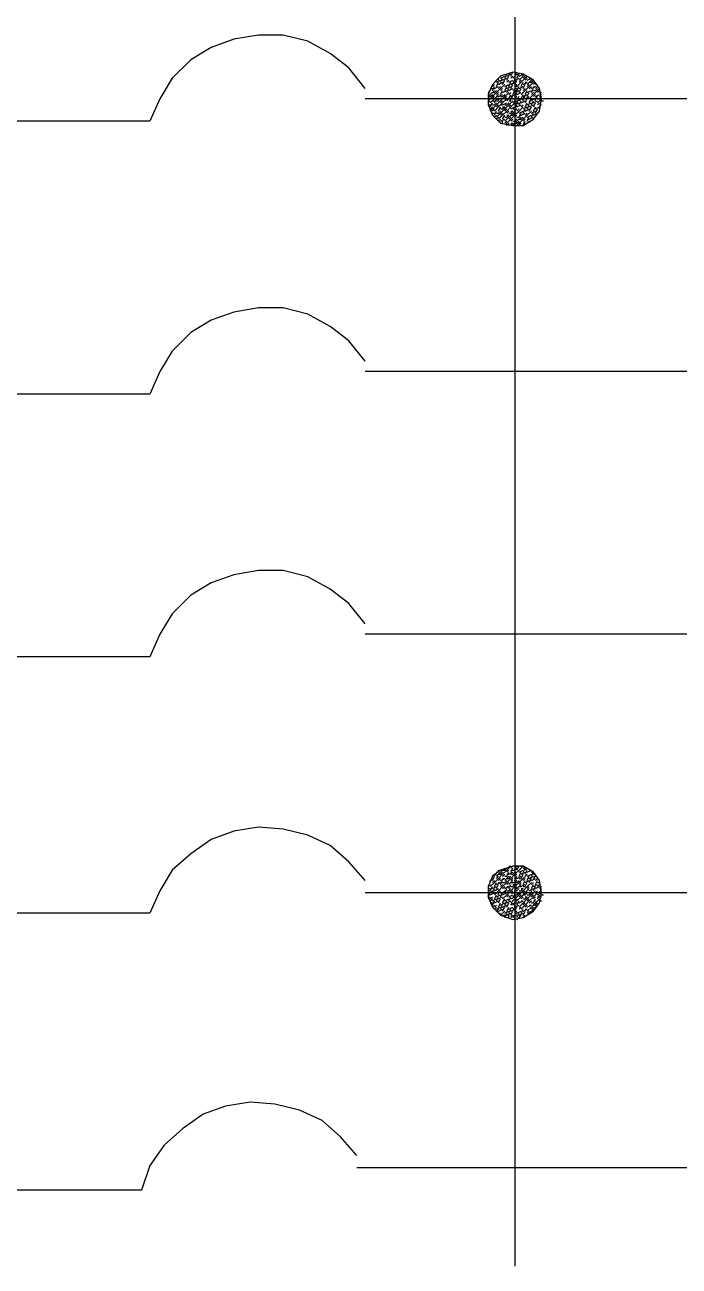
# Model space of a CAD drawing. Header units: metres. Extents: x 0 to 32.6, y 0 to 21.3.
# Drawn here: x 3.442 to 3.763, y 16.858 to 17.468 of the extents above; entities that cross this region are included whole.
import ezdxf

# ---------------------------------------------------------------- set-up
doc = ezdxf.new("R2010")
doc.units = ezdxf.units.M
doc.layers.add('TABLA', color=7, linetype='Continuous')

msp = doc.modelspace()

# ---------------------------------------------------------------- linework, layer by layer
at = {"layer": 'TABLA'}
for p, q in [((3.68234, 18.08087), (3.68234, 16.85831)), ((3.67125, 17.43885), (3.67327, 17.44087)), ((3.67327, 17.43986), (3.67528, 17.44087)), ((3.67327, 17.43785), (3.67427, 17.43986)), ((3.67427, 17.44087), (3.67427, 17.44188)), ((3.67427, 17.43885), (3.67629, 17.43986)), ((3.67528, 17.44188), (3.6773, 17.44289)), ((3.67528, 17.43986), (3.67629, 17.44188)), ((3.67629, 17.44087), (3.67831, 17.44188)), ((3.67629, 17.43885), (3.6773, 17.44087)), ((3.6773, 17.44188), (3.67831, 17.44389)), ((3.67831, 17.44289), (3.68032, 17.44389)), ((3.67831, 17.44087), (3.67931, 17.44289)), ((3.67831, 17.43986), (3.67931, 17.44087)), ((3.67931, 17.44389), (3.68032, 17.44389)), ((3.67931, 17.43986), (3.68133, 17.44087)), ((3.67931, 17.43785), (3.68032, 17.43986)), ((3.68032, 17.44289), (3.68133, 17.4449)), ((3.68032, 17.44188), (3.68133, 17.44289)), ((3.68032, 17.43885), (3.68234, 17.43986)), ((3.68133, 17.44188), (3.68234, 17.44289)), ((3.68133, 17.43986), (3.68234, 17.44087)), ((3.68234, 17.44389), (3.68335, 17.4449)), ((3.68234, 17.44389), (3.68335, 17.44389)), ((3.68234, 17.44087), (3.68234, 17.44188)), ((3.68234, 17.44087), (3.68435, 17.44188)), ((3.68234, 17.43885), (3.68335, 17.44087)), ((3.68335, 17.44188), (3.68435, 17.44389)), ((3.68435, 17.44289), (3.68637, 17.44389)), ((3.68435, 17.43986), (3.68536, 17.44087)), ((3.68536, 17.44389), (3.68637, 17.44389)), ((3.68536, 17.43785), (3.68637, 17.43986)), ((3.68637, 17.44188), (3.68738, 17.44289)), ((3.68637, 17.43885), (3.68839, 17.43986)), ((3.68738, 17.44087), (3.68839, 17.44188)), ((3.68738, 17.43986), (3.68839, 17.43986)), ((3.68839, 17.44087), (3.6904, 17.44188)), ((3.68939, 17.44188), (3.6904, 17.44188)), ((3.68939, 17.43986), (3.6904, 17.43986)), ((3.6904, 17.43986), (3.69141, 17.44087)), ((3.69141, 17.43885), (3.69242, 17.43986)), ((3.66924, 17.43482), (3.67024, 17.43583)), ((3.67024, 17.43684), (3.67125, 17.43684)), ((3.67024, 17.43281), (3.67125, 17.43381)), ((3.67125, 17.43785), (3.67226, 17.43885)), ((3.67125, 17.43583), (3.67226, 17.43785)), ((3.67125, 17.43684), (3.67226, 17.43684)), ((3.67125, 17.43482), (3.67226, 17.43482)), ((3.67226, 17.43684), (3.67427, 17.43785)), ((3.67226, 17.43482), (3.67327, 17.43583)), ((3.67226, 17.4318), (3.67427, 17.43381)), ((3.67327, 17.43381), (3.67427, 17.43482)), ((3.67427, 17.43684), (3.67528, 17.43785)), ((3.67427, 17.43281), (3.67629, 17.43381)), ((3.67528, 17.43583), (3.67629, 17.43684)), ((3.67528, 17.43381), (3.67629, 17.43583)), ((3.67629, 17.43482), (3.67831, 17.43583)), ((3.67629, 17.43281), (3.6773, 17.43381)), ((3.6773, 17.43785), (3.67931, 17.43885)), ((3.6773, 17.43583), (3.67831, 17.43785)), ((3.67831, 17.43684), (3.68032, 17.43785)), ((3.67831, 17.43482), (3.67931, 17.43684)), ((3.67931, 17.43583), (3.68133, 17.43684)), ((3.67931, 17.43381), (3.68032, 17.43482)), ((3.67931, 17.4318), (3.68032, 17.43381)), ((3.68032, 17.43684), (3.68133, 17.43885)), ((3.68032, 17.43281), (3.68234, 17.43381)), ((3.68133, 17.43583), (3.68234, 17.43684)), ((3.68133, 17.43381), (3.68234, 17.43583)), ((3.68234, 17.43885), (3.68335, 17.43885)), ((3.68234, 17.43785), (3.68335, 17.43885)), ((3.68234, 17.43785), (3.68335, 17.43785)), ((3.68234, 17.43684), (3.68335, 17.43684)), ((3.68234, 17.43583), (3.68335, 17.43583)), ((3.68234, 17.43482), (3.68435, 17.43583)), ((3.68234, 17.43281), (3.68335, 17.43482)), ((3.68234, 17.43381), (3.68335, 17.43381)), ((3.68335, 17.43583), (3.68435, 17.43785)), ((3.68335, 17.43381), (3.68536, 17.43482)), ((3.68435, 17.43684), (3.68637, 17.43785)), ((3.68435, 17.43482), (3.68536, 17.43684)), ((3.68536, 17.4318), (3.68637, 17.43381)), ((3.68637, 17.43684), (3.68738, 17.43885)), ((3.68637, 17.43583), (3.68738, 17.43684)), ((3.68637, 17.43281), (3.68839, 17.43381)), ((3.68738, 17.43381), (3.68839, 17.43583)), ((3.68839, 17.43785), (3.68939, 17.43885)), ((3.68839, 17.43482), (3.6904, 17.43583)), ((3.68839, 17.43281), (3.68939, 17.43482)), ((3.68939, 17.43684), (3.6904, 17.43785)), ((3.6904, 17.43684), (3.69242, 17.43785)), ((3.6904, 17.43482), (3.69141, 17.43684)), ((3.6904, 17.43381), (3.69141, 17.43482)), ((3.69141, 17.43785), (3.69242, 17.43785)), ((3.69141, 17.43583), (3.69242, 17.43583)), ((3.69141, 17.43281), (3.69242, 17.43381)), ((3.69242, 17.43885), (3.69342, 17.43885)), ((3.69242, 17.43684), (3.69342, 17.43785)), ((3.69242, 17.43583), (3.69342, 17.43684)), ((3.69242, 17.43281), (3.69443, 17.43381)), ((3.69342, 17.43482), (3.69443, 17.43583)), ((3.69443, 17.43482), (3.69544, 17.43482)), ((3.69443, 17.43281), (3.69544, 17.43381)), ((4.0996, 17.4318), (3.60876, 17.4318)), ((3.66924, 17.43281), (3.67024, 17.43281)), ((3.66924, 17.4318), (3.67024, 17.4318)), ((3.66924, 17.43079), (3.67024, 17.4318)), ((3.66924, 17.42978), (3.67024, 17.43079)), ((3.66924, 17.42877), (3.67024, 17.42877)), ((3.67024, 17.42978), (3.67226, 17.4318)), ((3.67024, 17.42777), (3.67125, 17.42978)), ((3.67024, 17.42676), (3.67125, 17.42777)), ((3.67125, 17.4318), (3.67226, 17.43281)), ((3.67125, 17.4318), (3.67226, 17.4318)), ((3.67125, 17.43079), (3.67226, 17.43079)), ((3.67125, 17.42877), (3.67226, 17.42877)), ((3.67226, 17.42978), (3.67327, 17.4318)), ((3.67226, 17.42877), (3.67327, 17.42978)), ((3.67327, 17.43281), (3.67427, 17.43281)), ((3.67327, 17.4318), (3.67427, 17.4318)), ((3.67327, 17.43079), (3.67427, 17.43079)), ((3.67327, 17.42777), (3.67427, 17.42877)), ((3.67427, 17.43079), (3.67427, 17.4318)), ((3.67427, 17.4318), (3.67528, 17.4318)), ((3.67427, 17.42575), (3.67528, 17.42777)), ((3.67528, 17.43281), (3.67629, 17.43281)), ((3.67528, 17.42978), (3.67629, 17.43079)), ((3.67528, 17.42877), (3.67629, 17.42877)), ((3.67629, 17.42877), (3.67831, 17.42978)), ((3.67629, 17.42777), (3.6773, 17.42777)), ((3.67629, 17.42676), (3.6773, 17.42777)), ((3.6773, 17.4318), (3.67831, 17.43281)), ((3.6773, 17.4318), (3.67831, 17.4318)), ((3.6773, 17.42877), (3.67831, 17.42877)), ((3.67831, 17.4318), (3.67931, 17.4318)), ((3.67831, 17.43079), (3.67931, 17.4318)), ((3.67831, 17.42877), (3.67931, 17.42978)), ((3.67931, 17.4318), (3.68032, 17.4318)), ((3.67931, 17.43079), (3.68032, 17.43079)), ((3.67931, 17.42777), (3.68032, 17.42877)), ((3.68032, 17.4318), (3.68133, 17.43281)), ((3.68032, 17.43079), (3.68032, 17.4318)), ((3.68032, 17.42676), (3.68234, 17.42777)), ((3.68133, 17.42978), (3.68234, 17.43079)), ((3.68234, 17.43281), (3.68335, 17.43281)), ((3.68234, 17.4318), (3.68335, 17.4318)), ((3.68234, 17.43079), (3.68335, 17.43079)), ((3.68234, 17.42978), (3.68335, 17.42978)), ((3.68234, 17.42877), (3.68435, 17.42978)), ((3.68234, 17.42676), (3.68335, 17.42877)), ((3.68335, 17.4318), (3.68435, 17.43281)), ((3.68335, 17.4318), (3.68435, 17.4318)), ((3.68335, 17.42978), (3.68435, 17.4318)), ((3.68335, 17.42777), (3.68536, 17.42877)), ((3.68435, 17.4318), (3.68536, 17.4318)), ((3.68435, 17.43079), (3.68536, 17.4318)), ((3.68435, 17.42877), (3.68536, 17.43079)), ((3.68536, 17.4318), (3.68637, 17.4318)), ((3.68536, 17.42978), (3.68738, 17.43079)), ((3.68536, 17.42777), (3.68637, 17.42877)), ((3.68637, 17.4318), (3.68738, 17.43281)), ((3.68637, 17.43079), (3.68637, 17.4318)), ((3.68637, 17.42676), (3.68839, 17.42777)), ((3.68738, 17.4318), (3.68939, 17.43281)), ((3.68738, 17.4318), (3.68839, 17.4318)), ((3.68738, 17.42978), (3.68839, 17.4318)), ((3.68738, 17.42777), (3.68839, 17.42978)), ((3.68839, 17.42877), (3.6904, 17.42978)), ((3.68839, 17.42676), (3.68939, 17.42877)), ((3.68939, 17.42978), (3.6904, 17.4318)), ((3.68939, 17.42777), (3.69141, 17.42877)), ((3.68939, 17.42575), (3.6904, 17.42777)), ((3.6904, 17.4318), (3.69141, 17.4318)), ((3.6904, 17.43079), (3.69141, 17.4318)), ((3.6904, 17.42877), (3.69141, 17.43079)), ((3.69141, 17.4318), (3.69242, 17.4318)), ((3.69141, 17.42978), (3.69342, 17.43079)), ((3.69141, 17.42777), (3.69242, 17.42978)), ((3.69141, 17.42575), (3.69242, 17.42777)), ((3.69242, 17.4318), (3.69342, 17.43281)), ((3.69242, 17.43079), (3.69242, 17.4318)), ((3.69242, 17.42676), (3.69443, 17.42777)), ((3.69342, 17.4318), (3.69443, 17.4318)), ((3.69342, 17.42978), (3.69544, 17.4318)), ((3.69342, 17.42877), (3.69443, 17.42978)), ((3.69443, 17.4318), (3.69544, 17.43281)), ((3.69443, 17.42877), (3.69544, 17.42877)), ((3.69443, 17.42676), (3.69443, 17.42777)), ((3.69544, 17.43079), (3.69645, 17.43079)), ((3.67125, 17.42575), (3.67226, 17.42676)), ((3.67125, 17.42474), (3.67226, 17.42474)), ((3.67226, 17.42374), (3.67327, 17.42575)), ((3.67226, 17.42273), (3.67327, 17.42374)), ((3.67327, 17.42474), (3.67427, 17.42474)), ((3.67327, 17.42172), (3.67427, 17.42273)), ((3.67427, 17.42474), (3.67528, 17.42575)), ((3.67427, 17.42071), (3.67528, 17.42172)), ((3.67528, 17.42676), (3.67629, 17.42676)), ((3.67528, 17.42374), (3.67629, 17.42474)), ((3.67528, 17.42071), (3.6773, 17.42172)), ((3.67629, 17.42172), (3.6773, 17.42374)), ((3.6773, 17.42575), (3.67831, 17.42676)), ((3.6773, 17.42273), (3.67831, 17.42273)), ((3.67831, 17.42474), (3.67931, 17.42575)), ((3.67831, 17.42374), (3.67931, 17.42374)), ((3.67831, 17.42273), (3.67931, 17.42374)), ((3.67931, 17.42474), (3.68032, 17.42474)), ((3.67931, 17.42172), (3.68032, 17.42273)), ((3.68032, 17.42575), (3.68133, 17.42575)), ((3.68032, 17.42474), (3.68133, 17.42575)), ((3.68032, 17.42374), (3.68133, 17.42374)), ((3.68032, 17.42071), (3.68133, 17.42172)), ((3.68133, 17.42676), (3.68234, 17.42676)), ((3.68133, 17.42374), (3.68234, 17.42474)), ((3.68234, 17.42676), (3.68335, 17.42676)), ((3.68234, 17.42575), (3.68335, 17.42676)), ((3.68234, 17.42474), (3.68335, 17.42474)), ((3.68234, 17.42273), (3.68335, 17.42374)), ((3.68234, 17.42172), (3.68335, 17.42172)), ((3.68234, 17.42071), (3.68335, 17.42172)), ((3.68335, 17.42575), (3.68435, 17.42676)), ((3.68335, 17.42273), (3.68435, 17.42273)), ((3.68435, 17.42474), (3.68637, 17.42575)), ((3.68435, 17.42273), (3.68536, 17.42474)), ((3.68435, 17.42374), (3.68536, 17.42374)), ((3.68435, 17.42172), (3.68536, 17.42172)), ((3.68536, 17.42374), (3.68738, 17.42474)), ((3.68536, 17.42172), (3.68637, 17.42273)), ((3.68637, 17.42474), (3.68738, 17.42676)), ((3.68637, 17.42071), (3.68738, 17.42172)), ((3.68738, 17.42575), (3.68939, 17.42676)), ((3.68738, 17.42374), (3.68839, 17.42474)), ((3.68839, 17.42273), (3.6904, 17.42374)), ((3.68839, 17.42071), (3.68939, 17.42273)), ((3.68839, 17.42172), (3.68939, 17.42172)), ((3.68939, 17.42172), (3.69141, 17.42273)), ((3.6904, 17.42474), (3.69242, 17.42575)), ((3.6904, 17.42273), (3.69141, 17.42474)), ((3.69141, 17.42374), (3.69342, 17.42474)), ((3.69242, 17.42474), (3.69342, 17.42676)), ((3.50293, 17.42071), (3.41626, 17.42071)), ((3.67629, 17.4197), (3.67629, 17.42071)), ((3.6773, 17.4197), (3.67831, 17.42071)), ((3.67931, 17.4187), (3.67931, 17.4197)), ((3.68032, 17.4197), (3.68133, 17.4197)), ((3.68032, 17.4187), (3.68133, 17.4197)), ((3.68133, 17.42071), (3.68234, 17.42071)), ((3.68133, 17.4187), (3.68234, 17.4197)), ((3.68234, 17.42071), (3.68335, 17.42071)), ((3.68234, 17.4197), (3.68335, 17.4197)), ((3.68234, 17.4187), (3.68335, 17.4187)), ((3.68335, 17.4197), (3.68435, 17.42071)), ((3.68435, 17.4187), (3.68536, 17.4197)), ((3.68637, 17.4187), (3.68738, 17.42071)), ((3.68637, 17.4197), (3.68738, 17.4197)), ((3.68839, 17.4197), (3.68939, 17.42071)), ((4.0996, 17.29775), (3.60876, 17.29775)), ((3.50293, 17.28666), (3.41626, 17.28666)), ((4.0996, 17.16874), (3.60876, 17.16874)), ((3.50293, 17.15765), (3.41626, 17.15765)), ((3.67125, 17.04981), (3.67327, 17.05082)), ((3.67125, 17.0478), (3.67226, 17.04981)), ((3.67327, 17.05183), (3.67427, 17.05183)), ((3.67327, 17.0488), (3.67427, 17.04981)), ((3.67427, 17.05183), (3.67427, 17.05283)), ((3.67427, 17.05082), (3.67528, 17.05082)), ((3.67528, 17.05082), (3.67629, 17.05183)), ((3.67629, 17.05283), (3.6773, 17.05283)), ((3.67629, 17.04981), (3.6773, 17.05082)), ((3.6773, 17.05283), (3.67831, 17.05384)), ((3.6773, 17.04981), (3.67831, 17.04981)), ((3.6773, 17.0478), (3.67931, 17.04981)), ((3.67831, 17.05183), (3.67931, 17.05283)), ((3.67831, 17.04981), (3.67931, 17.05183)), ((3.67831, 17.05082), (3.67931, 17.05082)), ((3.67931, 17.05485), (3.68032, 17.05485)), ((3.67931, 17.05082), (3.68133, 17.05183)), ((3.67931, 17.0488), (3.68032, 17.04981)), ((3.68032, 17.05384), (3.68133, 17.05485)), ((3.68032, 17.05183), (3.68133, 17.05384)), ((3.68032, 17.05283), (3.68133, 17.05283)), ((3.68032, 17.05082), (3.68133, 17.05082)), ((3.68133, 17.05283), (3.68234, 17.05283)), ((3.68133, 17.05082), (3.68234, 17.05183)), ((3.68234, 17.05384), (3.68335, 17.05485)), ((3.68234, 17.05384), (3.68335, 17.05384)), ((3.68234, 17.05283), (3.68335, 17.05384)), ((3.68234, 17.05183), (3.68335, 17.05183)), ((3.68234, 17.04981), (3.68335, 17.05082)), ((3.68234, 17.0478), (3.68335, 17.04981)), ((3.68335, 17.05485), (3.68435, 17.05485)), ((3.68335, 17.05283), (3.68435, 17.05485)), ((3.68335, 17.0488), (3.68536, 17.04981)), ((3.68435, 17.05183), (3.68637, 17.05283)), ((3.68435, 17.04981), (3.68536, 17.05183)), ((3.68536, 17.05485), (3.68637, 17.05485)), ((3.68536, 17.05082), (3.68738, 17.05183)), ((3.68536, 17.0488), (3.68637, 17.05082)), ((3.68637, 17.05384), (3.68738, 17.05384)), ((3.68637, 17.05183), (3.68738, 17.05384)), ((3.68738, 17.05283), (3.68839, 17.05384)), ((3.68738, 17.05082), (3.68839, 17.05283)), ((3.68839, 17.05183), (3.6904, 17.05283)), ((3.68839, 17.04981), (3.6904, 17.05082)), ((3.68839, 17.0478), (3.68939, 17.04981)), ((3.68939, 17.05283), (3.6904, 17.05283)), ((3.68939, 17.0488), (3.69141, 17.04981)), ((3.6904, 17.05183), (3.69141, 17.05183)), ((3.6904, 17.04981), (3.69141, 17.05183)), ((3.69141, 17.05082), (3.69242, 17.05082)), ((3.69141, 17.0488), (3.69242, 17.04981)), ((3.66924, 17.04477), (3.67024, 17.04578)), ((3.66924, 17.04376), (3.67024, 17.04376)), ((3.67024, 17.04679), (3.67024, 17.0478)), ((3.67024, 17.04276), (3.67125, 17.04477)), ((3.67125, 17.04679), (3.67226, 17.0478)), ((3.67125, 17.04376), (3.67327, 17.04477)), ((3.67125, 17.04175), (3.67226, 17.04376)), ((3.67226, 17.04477), (3.67327, 17.04679)), ((3.67226, 17.04276), (3.67427, 17.04376)), ((3.67327, 17.04578), (3.67528, 17.04679)), ((3.67327, 17.04376), (3.67427, 17.04578)), ((3.67427, 17.0478), (3.67528, 17.0488)), ((3.67427, 17.04679), (3.67528, 17.04679)), ((3.67528, 17.0478), (3.6773, 17.0488)), ((3.67528, 17.04578), (3.67629, 17.0478)), ((3.67528, 17.04477), (3.67629, 17.04578)), ((3.67629, 17.0488), (3.6773, 17.0488)), ((3.67629, 17.04679), (3.6773, 17.04679)), ((3.67629, 17.04376), (3.6773, 17.04477)), ((3.6773, 17.04679), (3.67831, 17.0478)), ((3.6773, 17.04376), (3.67931, 17.04477)), ((3.6773, 17.04175), (3.67831, 17.04376)), ((3.67831, 17.0488), (3.67931, 17.0488)), ((3.67831, 17.04578), (3.67931, 17.04679)), ((3.67831, 17.04477), (3.67931, 17.04477)), ((3.67931, 17.04578), (3.68133, 17.0478)), ((3.67931, 17.04376), (3.68032, 17.04578)), ((3.67931, 17.04276), (3.68032, 17.04376)), ((3.68032, 17.0478), (3.68133, 17.0488)), ((3.68032, 17.04679), (3.68133, 17.04679)), ((3.68032, 17.04477), (3.68133, 17.04477)), ((3.68133, 17.04679), (3.68234, 17.04679)), ((3.68133, 17.04578), (3.68234, 17.04578)), ((3.68133, 17.04477), (3.68234, 17.04578)), ((3.68234, 17.0488), (3.68335, 17.0488)), ((3.68234, 17.0478), (3.68335, 17.0478)), ((3.68234, 17.04679), (3.68335, 17.0478)), ((3.68234, 17.04679), (3.68335, 17.04679)), ((3.68234, 17.04578), (3.68335, 17.04578)), ((3.68234, 17.04376), (3.68335, 17.04477)), ((3.68234, 17.04376), (3.68335, 17.04376)), ((3.68335, 17.04679), (3.68435, 17.0478)), ((3.68335, 17.04276), (3.68435, 17.04376)), ((3.68435, 17.0488), (3.68536, 17.0488)), ((3.68435, 17.04578), (3.68536, 17.04679)), ((3.68435, 17.04477), (3.68536, 17.04477)), ((3.68536, 17.04477), (3.68738, 17.04578)), ((3.68536, 17.04376), (3.68637, 17.04376)), ((3.68536, 17.04276), (3.68637, 17.04376)), ((3.68637, 17.0478), (3.68738, 17.0488)), ((3.68637, 17.04578), (3.68738, 17.0478)), ((3.68637, 17.04477), (3.68738, 17.04477)), ((3.68738, 17.04679), (3.68939, 17.0478)), ((3.68738, 17.04477), (3.68839, 17.04679)), ((3.68738, 17.04175), (3.68939, 17.04376)), ((3.68839, 17.04376), (3.68939, 17.04477)), ((3.68939, 17.04679), (3.6904, 17.0488)), ((3.68939, 17.04276), (3.69141, 17.04376)), ((3.6904, 17.0478), (3.69242, 17.0488)), ((3.6904, 17.04578), (3.69141, 17.04679)), ((3.6904, 17.04376), (3.69141, 17.04578)), ((3.69141, 17.04477), (3.69342, 17.04578)), ((3.69141, 17.04276), (3.69242, 17.04477)), ((3.69242, 17.0478), (3.69342, 17.0488)), ((3.69242, 17.04578), (3.69342, 17.0478)), ((3.69242, 17.04376), (3.69443, 17.04477)), ((3.69342, 17.04679), (3.69443, 17.04679)), ((3.69342, 17.04477), (3.69443, 17.04578)), ((3.69443, 17.04376), (3.69544, 17.04477)), ((3.69443, 17.04175), (3.69544, 17.04376)), ((4.0996, 17.04175), (3.60876, 17.04175)), ((3.66924, 17.04276), (3.67024, 17.04276)), ((3.66924, 17.04175), (3.67024, 17.04175)), ((3.66924, 17.03973), (3.67024, 17.04175)), ((3.66924, 17.03872), (3.67024, 17.03973)), ((3.67024, 17.04175), (3.67125, 17.04276)), ((3.67024, 17.04074), (3.67226, 17.04175)), ((3.67024, 17.03872), (3.67125, 17.03973)), ((3.67024, 17.03772), (3.67125, 17.03872)), ((3.67125, 17.04175), (3.67226, 17.04175)), ((3.67125, 17.03772), (3.67327, 17.03872)), ((3.67125, 17.0357), (3.67226, 17.03772)), ((3.67226, 17.04175), (3.67327, 17.04175)), ((3.67226, 17.04074), (3.67327, 17.04175)), ((3.67226, 17.03872), (3.67327, 17.04074)), ((3.67226, 17.03671), (3.67427, 17.03772)), ((3.67327, 17.03973), (3.67528, 17.04074)), ((3.67327, 17.03772), (3.67427, 17.03973)), ((3.67427, 17.04175), (3.67528, 17.04276)), ((3.67427, 17.04074), (3.67427, 17.04175)), ((3.67427, 17.03872), (3.67629, 17.03973)), ((3.67427, 17.03671), (3.67528, 17.03872)), ((3.67528, 17.04175), (3.67629, 17.04175)), ((3.67528, 17.03973), (3.67629, 17.04175)), ((3.67629, 17.04175), (3.6773, 17.04276)), ((3.67629, 17.04074), (3.67831, 17.04175)), ((3.67629, 17.03671), (3.6773, 17.03872)), ((3.6773, 17.04175), (3.67831, 17.04175)), ((3.6773, 17.03772), (3.67931, 17.03872)), ((3.6773, 17.0357), (3.67831, 17.03772)), ((3.67831, 17.04276), (3.67931, 17.04276)), ((3.67831, 17.03973), (3.67931, 17.04074)), ((3.67831, 17.03671), (3.68032, 17.03772)), ((3.67931, 17.03973), (3.68133, 17.04074)), ((3.67931, 17.03772), (3.68032, 17.03973)), ((3.68032, 17.04175), (3.68133, 17.04276)), ((3.68032, 17.04175), (3.68133, 17.04175)), ((3.68032, 17.03872), (3.68234, 17.03973)), ((3.68032, 17.03671), (3.68234, 17.03872)), ((3.68133, 17.04175), (3.68234, 17.04175)), ((3.68133, 17.03973), (3.68234, 17.04074)), ((3.68234, 17.04276), (3.68335, 17.04276)), ((3.68234, 17.04175), (3.68234, 17.04276)), ((3.68234, 17.04074), (3.68234, 17.04175)), ((3.68234, 17.04074), (3.68335, 17.04074)), ((3.68234, 17.03973), (3.68335, 17.03973)), ((3.68234, 17.03772), (3.68335, 17.03872)), ((3.68234, 17.03772), (3.68335, 17.03772)), ((3.68335, 17.04175), (3.68435, 17.04175)), ((3.68335, 17.04074), (3.68435, 17.04175)), ((3.68335, 17.0357), (3.68435, 17.03772)), ((3.68435, 17.04276), (3.68536, 17.04276)), ((3.68435, 17.04175), (3.68536, 17.04175)), ((3.68435, 17.03973), (3.68536, 17.04074)), ((3.68435, 17.03671), (3.68637, 17.03772)), ((3.68536, 17.03872), (3.68637, 17.03973)), ((3.68536, 17.03772), (3.68637, 17.03772)), ((3.68637, 17.04175), (3.68738, 17.04276)), ((3.68637, 17.04175), (3.68738, 17.04175)), ((3.68637, 17.04074), (3.68738, 17.04074)), ((3.68637, 17.03872), (3.68738, 17.03872)), ((3.68738, 17.04074), (3.68839, 17.04175)), ((3.68738, 17.03973), (3.68839, 17.03973)), ((3.68738, 17.03872), (3.68839, 17.03973)), ((3.68839, 17.04074), (3.68939, 17.04074)), ((3.68839, 17.03772), (3.68939, 17.03872)), ((3.68939, 17.04175), (3.6904, 17.04175)), ((3.68939, 17.04074), (3.6904, 17.04175)), ((3.68939, 17.03671), (3.6904, 17.03772)), ((3.6904, 17.04175), (3.6904, 17.04276)), ((3.6904, 17.03973), (3.69141, 17.04074)), ((3.69141, 17.04175), (3.69242, 17.04276)), ((3.69141, 17.03872), (3.69242, 17.03973)), ((3.69141, 17.03671), (3.69242, 17.03872)), ((3.69141, 17.03772), (3.69242, 17.03772)), ((3.69242, 17.04175), (3.69342, 17.04276)), ((3.69242, 17.04175), (3.69342, 17.04175)), ((3.69342, 17.04074), (3.69544, 17.04175)), ((3.69342, 17.03872), (3.69443, 17.04074)), ((3.69342, 17.03973), (3.69443, 17.03973)), ((3.69443, 17.03973), (3.69544, 17.03973)), ((3.69443, 17.03772), (3.69544, 17.03772)), ((3.69544, 17.04074), (3.69645, 17.04074)), ((3.50293, 17.03167), (3.41626, 17.03167)), ((3.67024, 17.03671), (3.67125, 17.03671)), ((3.67125, 17.03469), (3.67226, 17.0357)), ((3.67226, 17.03469), (3.67327, 17.0357)), ((3.67226, 17.03368), (3.67327, 17.03469)), ((3.67327, 17.03368), (3.67528, 17.03469)), ((3.67327, 17.03268), (3.67427, 17.03368)), ((3.67327, 17.03268), (3.67427, 17.03268)), ((3.67427, 17.03469), (3.67528, 17.03671)), ((3.67427, 17.03268), (3.67629, 17.03368)), ((3.67427, 17.03167), (3.67528, 17.03167)), ((3.67427, 17.03167), (3.67528, 17.03167)), ((3.67528, 17.0357), (3.6773, 17.03671)), ((3.67528, 17.03368), (3.67629, 17.0357)), ((3.67528, 17.03066), (3.6773, 17.03268)), ((3.67629, 17.03469), (3.67831, 17.0357)), ((3.67629, 17.03268), (3.6773, 17.03469)), ((3.6773, 17.03167), (3.67931, 17.03268)), ((3.6773, 17.02965), (3.67831, 17.03167)), ((3.67831, 17.03469), (3.67931, 17.03671)), ((3.67831, 17.03268), (3.67931, 17.03469)), ((3.67831, 17.03066), (3.68032, 17.03167)), ((3.67931, 17.03368), (3.68133, 17.03469)), ((3.67931, 17.03167), (3.68032, 17.03368)), ((3.68032, 17.0357), (3.68133, 17.03671)), ((3.68032, 17.03268), (3.68234, 17.03368)), ((3.68032, 17.03066), (3.68133, 17.03268)), ((3.68133, 17.0357), (3.68234, 17.03671)), ((3.68133, 17.03368), (3.68234, 17.03469)), ((3.68234, 17.03671), (3.68335, 17.03671)), ((3.68234, 17.03469), (3.68234, 17.0357)), ((3.68234, 17.03469), (3.68435, 17.0357)), ((3.68234, 17.03268), (3.68335, 17.03469)), ((3.68234, 17.03268), (3.68335, 17.03268)), ((3.68234, 17.03167), (3.68335, 17.03268)), ((3.68234, 17.03167), (3.68335, 17.03167)), ((3.68335, 17.03167), (3.68536, 17.03268)), ((3.68335, 17.02965), (3.68435, 17.03167)), ((3.68435, 17.03368), (3.68536, 17.03469)), ((3.68435, 17.03066), (3.68637, 17.03167)), ((3.68536, 17.03167), (3.68637, 17.03368)), ((3.68637, 17.0357), (3.68738, 17.03671)), ((3.68637, 17.03268), (3.68839, 17.03368)), ((3.68637, 17.03066), (3.68738, 17.03268)), ((3.68738, 17.03469), (3.68839, 17.0357)), ((3.68738, 17.03368), (3.68839, 17.03368)), ((3.68839, 17.03469), (3.6904, 17.0357)), ((3.68839, 17.03167), (3.68939, 17.03268)), ((3.68939, 17.0357), (3.6904, 17.0357)), ((3.6904, 17.03671), (3.69141, 17.03671)), ((3.6904, 17.03368), (3.69141, 17.03469)), ((3.69141, 17.0357), (3.69242, 17.0357)), ((3.69242, 17.0357), (3.69342, 17.03671)), ((3.67629, 17.03066), (3.6773, 17.03066)), ((3.67831, 17.02965), (3.67931, 17.02965)), ((3.67931, 17.02965), (3.67931, 17.03066)), ((3.68032, 17.02965), (3.68133, 17.03066)), ((3.68133, 17.02965), (3.68234, 17.03066)), ((3.68234, 17.03066), (3.68335, 17.03066)), ((3.68234, 17.02865), (3.68234, 17.02965)), ((3.68335, 17.02865), (3.68435, 17.02965)), ((3.68435, 17.02965), (3.68536, 17.03066)), ((3.68637, 17.02965), (3.68738, 17.03066)), ((4.0996, 16.90669), (3.60473, 16.90669)), ((3.4989, 16.8956), (3.41122, 16.8956))]:
    msp.add_line(p, q, dxfattribs=at)
for points in [[(3.60876, 17.43684), (3.6007, 17.44692), (3.59163, 17.45397), (3.58054, 17.46002), (3.56845, 17.46304), (3.55635, 17.46304), (3.54426, 17.46103), (3.53317, 17.457), (3.52309, 17.45095), (3.51402, 17.44188), (3.50797, 17.4318), (3.50293, 17.42071)], [(3.68234, 17.44289), (3.68335, 17.44389), (3.68435, 17.44389)], [(3.68335, 17.43785), (3.68536, 17.43986), (3.68738, 17.44188), (3.68839, 17.44289)], [(3.68435, 17.44087), (3.68637, 17.44289), (3.68637, 17.44389)], [(3.68536, 17.43381), (3.68738, 17.43583), (3.68939, 17.43785), (3.69141, 17.43986)], [(3.68839, 17.43885), (3.6904, 17.44087), (3.6904, 17.44188)], [(3.66924, 17.43281), (3.67024, 17.43381), (3.67226, 17.43583)], [(3.67024, 17.4318), (3.67125, 17.43281), (3.67327, 17.43482), (3.67528, 17.43684), (3.6773, 17.43885)], [(3.67629, 17.4318), (3.6773, 17.43281), (3.67931, 17.43482)], [(3.68939, 17.4318), (3.69141, 17.43381), (3.69342, 17.43583), (3.69443, 17.43684)], [(3.67024, 17.42575), (3.67125, 17.42676), (3.67327, 17.42877), (3.67528, 17.43079), (3.67629, 17.4318)], [(3.67226, 17.42575), (3.67427, 17.42777), (3.67629, 17.42978), (3.67831, 17.4318)], [(3.67327, 17.42273), (3.67528, 17.42474), (3.6773, 17.42676), (3.67931, 17.42877), (3.68133, 17.43079)], [(3.67427, 17.42172), (3.67629, 17.42374), (3.67831, 17.42575), (3.68032, 17.42777), (3.68234, 17.42978)], [(3.68133, 17.4318), (3.68234, 17.4318), (3.68335, 17.43281)], [(3.68234, 17.42374), (3.68435, 17.42575), (3.68637, 17.42777)], [(3.6773, 17.42071), (3.67931, 17.42273), (3.68133, 17.42474), (3.68234, 17.42575)], [(3.67831, 17.4187), (3.67831, 17.4197), (3.68032, 17.42172), (3.68234, 17.42374)], [(3.68234, 17.4197), (3.68335, 17.42071), (3.68536, 17.42273)], [(3.68335, 17.4187), (3.68435, 17.4197), (3.68637, 17.42172), (3.68839, 17.42374), (3.6904, 17.42575)], [(3.60876, 17.30279), (3.6007, 17.31287), (3.59163, 17.31992), (3.58054, 17.32597), (3.56845, 17.32899), (3.55635, 17.32899), (3.54426, 17.32698), (3.53317, 17.32295), (3.52309, 17.3169), (3.51402, 17.30783), (3.50797, 17.29775), (3.50293, 17.28666)], [(3.60876, 17.17378), (3.6007, 17.18386), (3.59163, 17.19091), (3.58054, 17.19696), (3.56845, 17.19999), (3.55635, 17.19999), (3.54426, 17.19797), (3.53317, 17.19394), (3.52309, 17.18789), (3.51402, 17.17882), (3.50797, 17.16874), (3.50293, 17.15765)], [(3.60876, 17.0478), (3.6007, 17.05687), (3.59163, 17.06493), (3.58054, 17.06997), (3.56845, 17.07299), (3.55635, 17.074), (3.54426, 17.07198), (3.53317, 17.06795), (3.52309, 17.0609), (3.51402, 17.05283), (3.50797, 17.04276), (3.50293, 17.03167)], [(3.67024, 17.04477), (3.67226, 17.04679), (3.67427, 17.0488), (3.67629, 17.05082), (3.67831, 17.05283), (3.68032, 17.05485)], [(3.67327, 17.04981), (3.67528, 17.05183), (3.6773, 17.05384)], [(3.67327, 17.04175), (3.67427, 17.04276), (3.67629, 17.04477), (3.67831, 17.04679), (3.68032, 17.0488), (3.68234, 17.05082)], [(3.68234, 17.05082), (3.68435, 17.05283), (3.68637, 17.05485)], [(3.68234, 17.04477), (3.68435, 17.04679), (3.68637, 17.0488), (3.68839, 17.05082)], [(3.67931, 17.04175), (3.68032, 17.04276), (3.68234, 17.04477)], [(3.68234, 17.04276), (3.68335, 17.04376), (3.68536, 17.04578)], [(3.68536, 17.04175), (3.68637, 17.04276), (3.68839, 17.04477), (3.6904, 17.04679)], [(3.67629, 17.03872), (3.67831, 17.04074), (3.67931, 17.04175)], [(3.68234, 17.03872), (3.68435, 17.04074), (3.68536, 17.04175)], [(3.68335, 17.03772), (3.68536, 17.03973), (3.68738, 17.04175)], [(3.68435, 17.03469), (3.68637, 17.03671), (3.68839, 17.03872), (3.6904, 17.04074), (3.69141, 17.04175)], [(3.68536, 17.03368), (3.68738, 17.0357), (3.68939, 17.03772), (3.69141, 17.03973), (3.69342, 17.04175)], [(3.68839, 17.03268), (3.6904, 17.03469), (3.69242, 17.03671), (3.69443, 17.03872)], [(3.68839, 17.03066), (3.68939, 17.03167), (3.69141, 17.03368), (3.69342, 17.0357)], [(3.60473, 16.91274), (3.59667, 16.92181), (3.5876, 16.92987), (3.57651, 16.93491), (3.56442, 16.93794), (3.55232, 16.93894), (3.54023, 16.93693), (3.52914, 16.9329), (3.51906, 16.92584), (3.50999, 16.91778), (3.50293, 16.9077), (3.4989, 16.8956)]]:
    msp.add_lwpolyline(points, dxfattribs=at)
for points in [[(3.69544, 17.4318), (3.69443, 17.43684), (3.69141, 17.44087), (3.68637, 17.44389), (3.68133, 17.4449), (3.67528, 17.44289), (3.67125, 17.43885), (3.66924, 17.43381), (3.66924, 17.42877), (3.67125, 17.42374), (3.67528, 17.4197), (3.68133, 17.4187), (3.68637, 17.4187), (3.69141, 17.42172), (3.69443, 17.42575)], [(3.69544, 17.04175), (3.69443, 17.0478), (3.69141, 17.05183), (3.68637, 17.05485), (3.68133, 17.05485), (3.67528, 17.05283), (3.67125, 17.04981), (3.66924, 17.04477), (3.66924, 17.03973), (3.67125, 17.03469), (3.67528, 17.03066), (3.68133, 17.02865), (3.68637, 17.02965), (3.69141, 17.03268), (3.69443, 17.03671)]]:
    msp.add_lwpolyline(points, close=True, dxfattribs=at)

doc.saveas('drawing.dxf')
